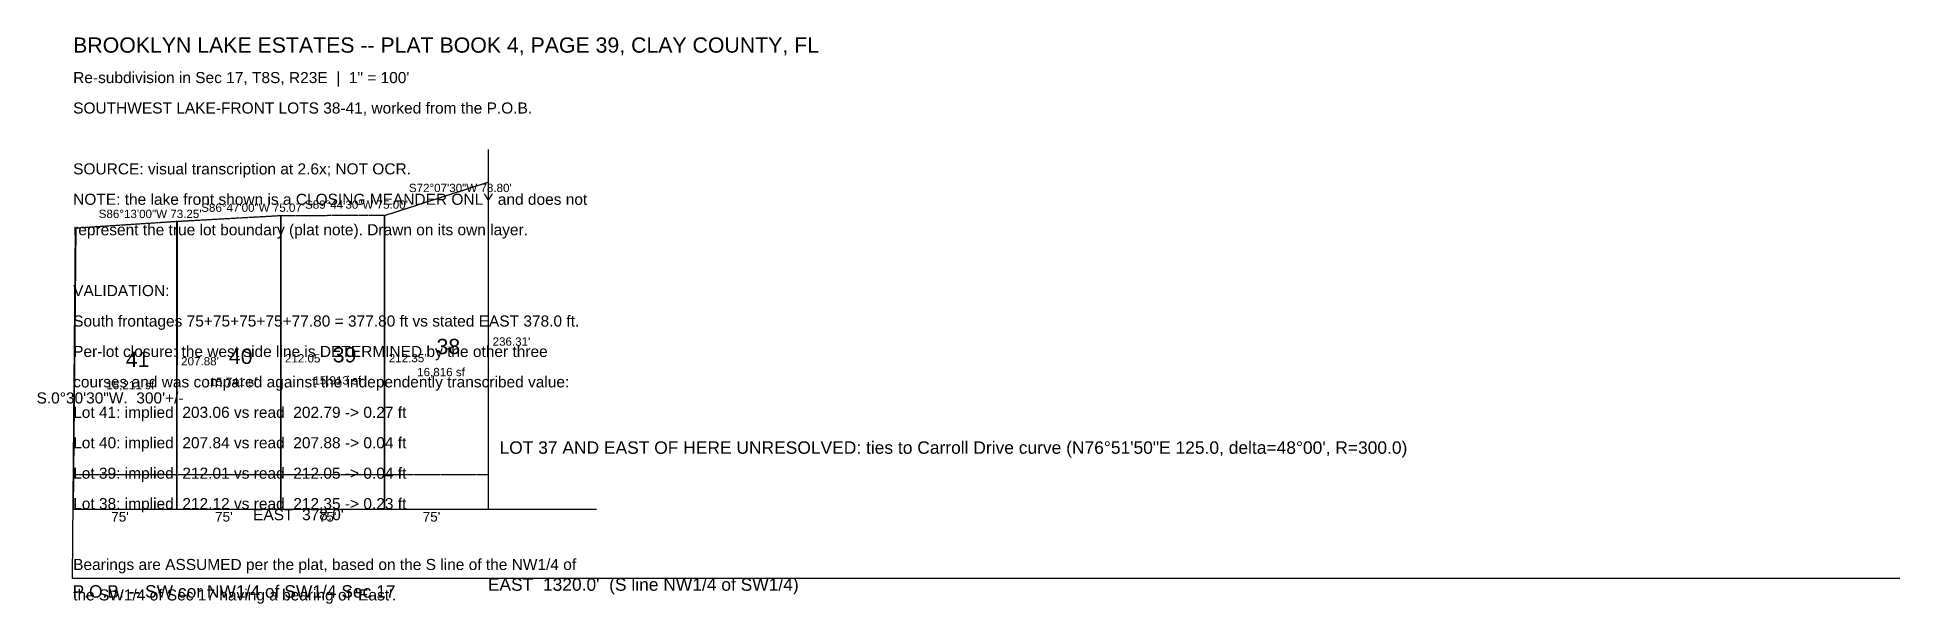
# Model space of a CAD drawing. Extents: x -26 to 1320, y -68 to 341.
import ezdxf

# ---------------------------------------------------------------- set-up
doc = ezdxf.new("R2010")
doc.units = 0
doc.linetypes.add('DASHED', pattern=[0.75, 0.5, -0.25])
for name, color, linetype in [('BOUNDARY', 7, 'CONTINUOUS'), ('CONTROL', 1, 'CONTINUOUS'), ('DIM-LABELS', 3, 'CONTINUOUS'), ('LOT_LINE', 4, 'CONTINUOUS'), ('MEANDER', 6, 'DASHED'), ('SETBACK', 3, 'DASHED'), ('TEXT-LABELS', 7, 'CONTINUOUS'), ('TITLEBLOCK', 2, 'CONTINUOUS'), ('UNRESOLVED', 1, 'DASHED')]:
    doc.layers.add(name, color=color, linetype=linetype)
doc.styles.get("Standard").update_dxf_attribs({"font": 'Arial'})

msp = doc.modelspace()

# ---------------------------------------------------------------- linework, layer by layer
at = {"layer": 'BOUNDARY'}
for p, q in [((-0.4436, -49.998), (1.7991, 202.782)), ((0, 0), (378, 0)), ((-0.4436, -49.998), (1319.5564, -49.998))]:
    msp.add_line(p, q, dxfattribs=at)
at = {"layer": 'CONTROL'}
msp.add_point((-0.4436, -49.998), dxfattribs=at)
at = {"layer": 'LOT_LINE'}
for p, q in [((300, 0), (300, 236.31)), ((1.9096, 203.0467), (0, 0)), ((75, 0), (75, 207.88)), ((75.0483, 207.8377), (75, 0)), ((150, 0), (150, 212.05)), ((150.0008, 212.0118), (150, 0)), ((225, 0), (225, 212.35)), ((225.0038, 212.123), (225, 0)), ((0, 0), (75, 0)), ((75, 0), (150, 0)), ((150, 0), (225, 0)), ((225, 0), (300, 0))]:
    msp.add_line(p, q, dxfattribs=at)
at = {"layer": 'MEANDER'}
for p, q in [((300, 236.31), (225.0038, 212.123)), ((75, 207.88), (1.9096, 203.0467)), ((150, 212.05), (75.0483, 207.8377)), ((225, 212.35), (150.0008, 212.0118))]:
    msp.add_line(p, q, dxfattribs=at)
at = {"layer": 'SETBACK'}
for p, q in [((0, 25), (75, 25)), ((75, 25), (150, 25)), ((150, 25), (225, 25)), ((225, 25), (300, 25))]:
    msp.add_line(p, q, dxfattribs=at)
at = {"layer": 'UNRESOLVED'}
msp.add_line((300, 0), (300, 260), dxfattribs=at)

# ---------------------------------------------------------------- texts
at = {"layer": 'CONTROL'}
msp.add_text('P.O.B. -- SW cor NW1/4 of SW1/4 Sec 17', height=9, dxfattribs=at).set_placement((-0.4436, -63.998))
at = {"layer": 'DIM-LABELS'}
for s, height, p in [("236.31'", 6, (303, 118.155)), ("207.88'", 6, (78, 103.94)), ("212.05'", 6, (153, 106.025)), ("212.35'", 6, (228, 106.175)), ('S.0%%d30\'30"W.  300\'+/-', 8, (-26.4436, 76.392)), ("EAST  378.0'", 8, (130, -8)), ("75'", 7, (27.5, -9)), ("75'", 7, (102.5, -9)), ("75'", 7, (177.5, -9)), ("75'", 7, (252.5, -9)), ("EAST  1320.0'  (S line NW1/4 of SW1/4)", 9, (299.5564, -58.998))]:
    msp.add_text(s, height=height, dxfattribs=at).set_placement(p)
at = {"layer": 'MEANDER'}
for s, p in [('S72%%d07\'30"W 78.80\'', (242.5019, 229.2165)), ('S86%%d13\'00"W 73.25\'', (18.4548, 210.4633)), ('S86%%d47\'00"W 75.07\'', (92.5241, 214.9438)), ('S89%%d44\'30"W 75.00\'', (167.5004, 217.1809))]:
    msp.add_text(s, height=6, dxfattribs=at).set_placement(p)
at = {"layer": 'TEXT-LABELS'}
for s, height, p in [('38', 11, (262.501, 112.1083)), ('41', 11, (37.9774, 102.7317)), ('40', 11, (112.5121, 104.9719)), ('39', 11, (187.5002, 106.0905)), ('15,741 sf', 6, (98.5121, 88.9719)), ('15,913 sf', 6, (173.5002, 90.0905)), ('16,816 sf', 6, (248.501, 96.1083)), ('15,211 sf', 6, (23.9774, 86.7317))]:
    msp.add_text(s, height=height, dxfattribs=at).set_placement(p)
at = {"layer": 'TITLEBLOCK'}
for s, height, p in [('BROOKLYN LAKE ESTATES -- PLAT BOOK 4, PAGE 39, CLAY COUNTY, FL', 11, (0, 330)), ('Re-subdivision in Sec 17, T8S, R23E  |  1" = 100\'', 8, (0, 308)), ('SOUTHWEST LAKE-FRONT LOTS 38-41, worked from the P.O.B.', 8, (0, 286)), ('SOURCE: visual transcription at 2.6x; NOT OCR.', 8, (0, 242)), ('NOTE: the lake front shown is a CLOSING MEANDER ONLY and does not', 8, (0, 220)), ('represent the true lot boundary (plat note). Drawn on its own layer.', 8, (0, 198)), ('VALIDATION:', 8, (0, 154)), ('South frontages 75+75+75+75+77.80 = 377.80 ft vs stated EAST 378.0 ft.', 8, (0, 132)), ('Per-lot closure: the west side line is DETERMINED by the other three', 8, (0, 110)), ('courses and was compared against the independently transcribed value:', 8, (0, 88)), ('Lot 41: implied  203.06 vs read  202.79 -> 0.27 ft', 8, (0, 66)), ('Lot 40: implied  207.84 vs read  207.88 -> 0.04 ft', 8, (0, 44)), ('Lot 39: implied  212.01 vs read  212.05 -> 0.04 ft', 8, (0, 22)), ('Lot 38: implied  212.12 vs read  212.35 -> 0.23 ft', 8, (0, 0)), ('Bearings are ASSUMED per the plat, based on the S line of the NW1/4 of', 8, (0, -44)), ("the SW1/4 of Sec 17 having a bearing of 'East'.", 8, (0, -66))]:
    msp.add_text(s, height=height, dxfattribs=at).set_placement(p)
at = {"layer": 'UNRESOLVED'}
msp.add_text('LOT 37 AND EAST OF HERE UNRESOLVED: ties to Carroll Drive curve (N76%%d51\'50"E 125.0, delta=48%%d00\', R=300.0)', height=9, dxfattribs=at).set_placement((308, 40))

doc.saveas('drawing.dxf')
